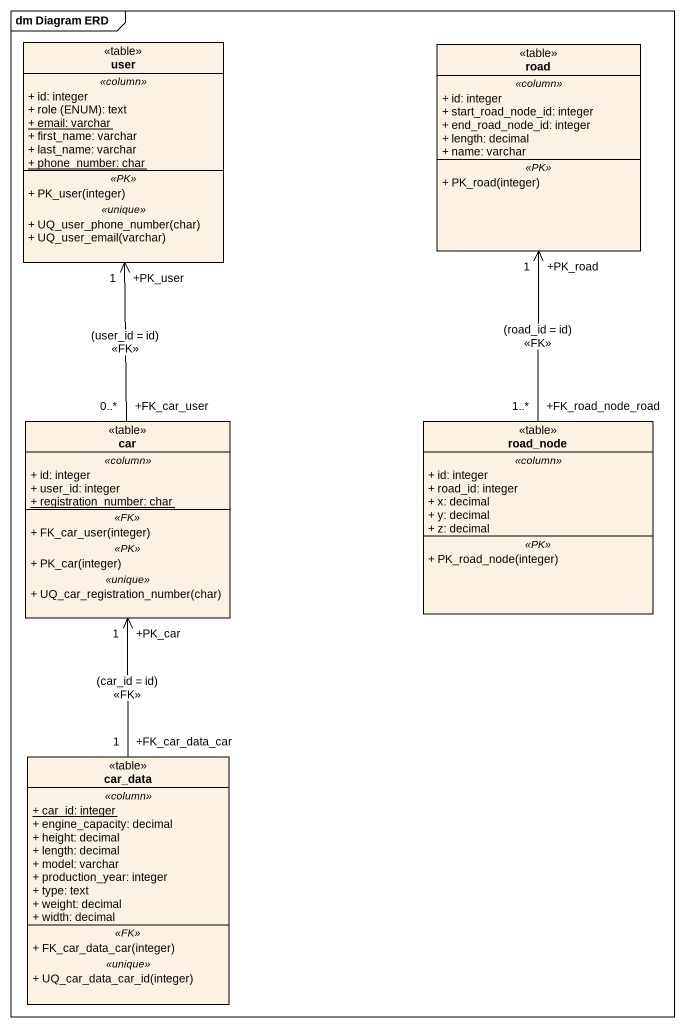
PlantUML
@startuml
mainframe dm Diagram ERD
hide circle
hide empty members
skinparam classAttributeIconSize 0
class user <<table>> {
  .. <<column>> ..
  + id: integer
  {field} + role (ENUM): text
  {static} + email: varchar
  + first_name: varchar
  + last_name: varchar
  {static} + phone_number: char
  .. <<PK>> ..
  + PK_user(integer)
  .. <<unique>> ..
  + UQ_user_phone_number(char)
  + UQ_user_email(varchar)
}
class road <<table>> {
  .. <<column>> ..
  + id: integer
  + start_road_node_id: integer
  + end_road_node_id: integer
  + length: decimal
  + name: varchar
  .. <<PK>> ..
  + PK_road(integer)
}
class car <<table>> {
  .. <<column>> ..
  + id: integer
  + user_id: integer
  {static} + registration_number: char
  .. <<FK>> ..
  + FK_car_user(integer)
  .. <<PK>> ..
  + PK_car(integer)
  .. <<unique>> ..
  + UQ_car_registration_number(char)
}
class road_node <<table>> {
  .. <<column>> ..
  + id: integer
  + road_id: integer
  + x: decimal
  + y: decimal
  + z: decimal
  .. <<PK>> ..
  + PK_road_node(integer)
}
class car_data <<table>> {
  .. <<column>> ..
  {static} + car_id: integer
  + engine_capacity: decimal
  + height: decimal
  + length: decimal
  + model: varchar
  + production_year: integer
  + type: text
  + weight: decimal
  + width: decimal
  .. <<FK>> ..
  + FK_car_data_car(integer)
  .. <<unique>> ..
  + UQ_car_data_car_id(integer)
}
car "+FK_car_user\n0..*" -up-> "+PK_user\n1" user : (user_id = id)\n<<FK>>
road_node "+FK_road_node_road\n1..*" -up-> "+PK_road\n1" road : (road_id = id)\n<<FK>>
car_data "+FK_car_data_car\n1" -up-> "+PK_car\n1" car : (car_id = id)\n<<FK>>
@enduml
